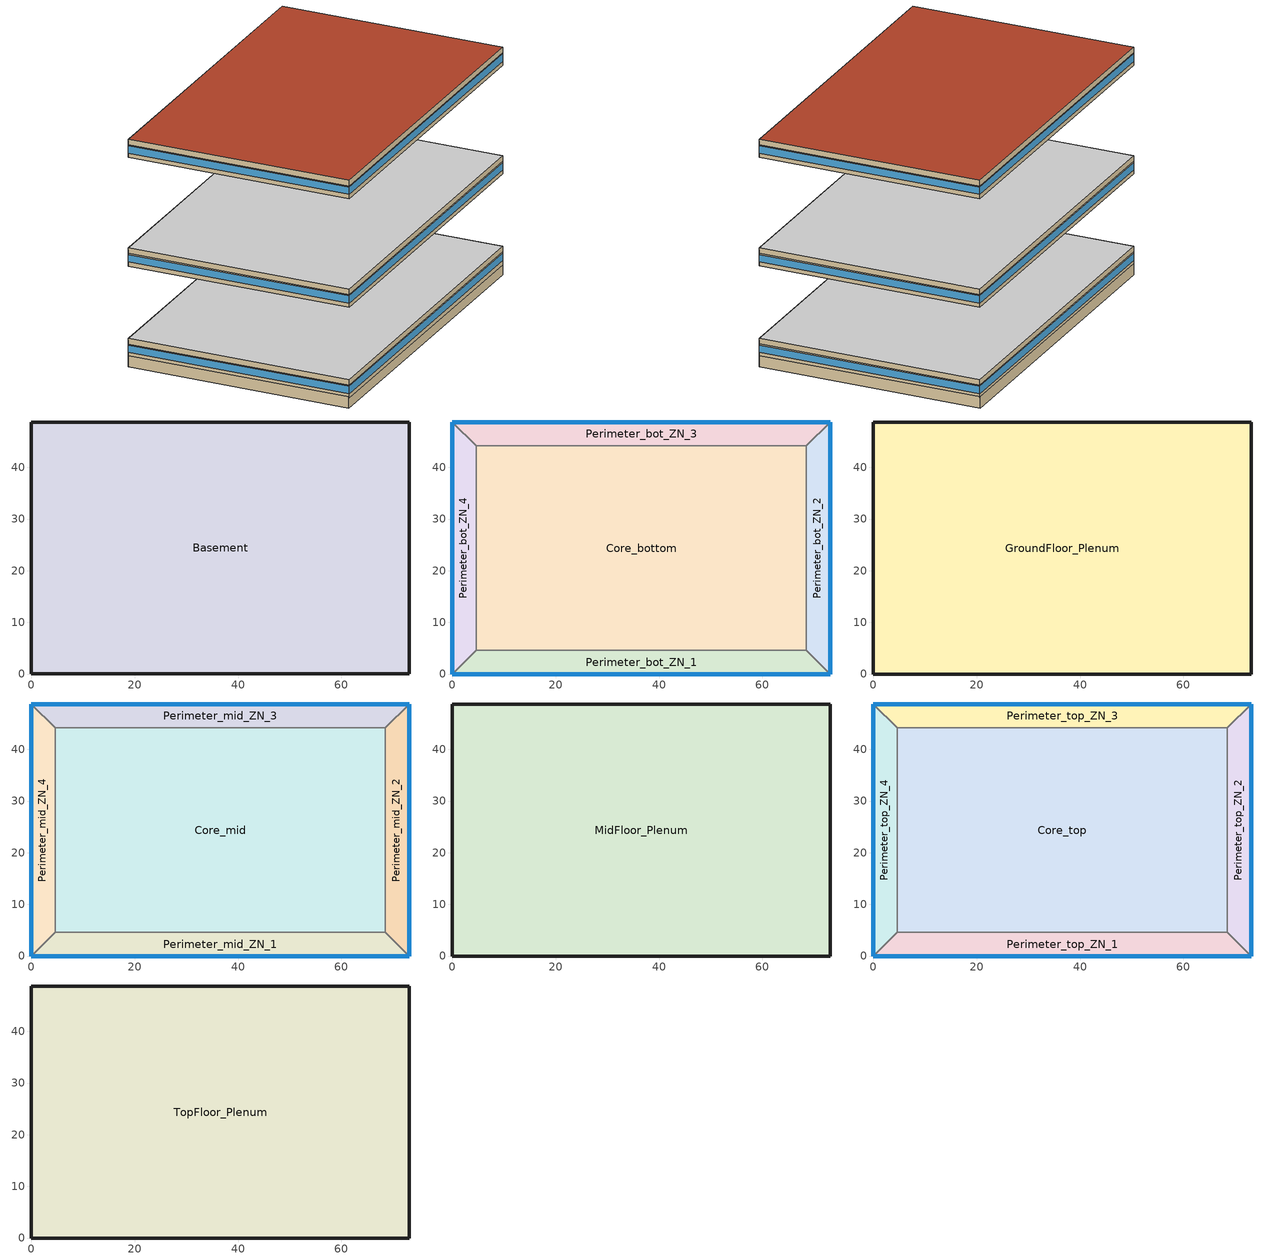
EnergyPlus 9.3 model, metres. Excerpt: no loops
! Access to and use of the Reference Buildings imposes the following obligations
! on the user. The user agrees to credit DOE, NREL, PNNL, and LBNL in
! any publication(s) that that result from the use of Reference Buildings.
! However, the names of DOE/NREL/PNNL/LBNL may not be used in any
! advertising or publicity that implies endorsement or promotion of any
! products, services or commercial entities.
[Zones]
Basement
 floor ground (ext-slab): 73.11,48.78 73.11,0.04 0,0.04 0,48.78 z-2.24
 wall ground (Underground Wall Non-res): 73.11,0.04 73.11,48.78 0,48.78 0,0.04 73.11,0.04 z-2.24:0.2
Core_bottom
 floor to Basement (INT-FLOOR-TOPSIDE): 68.53,44.16 68.53,4.57 4.57,4.57 4.57,44.16 z0
 wall to Perimeter_bot_ZN_2 (int-walls): 68.53,4.57 68.53,44.16 z0:2.74
 wall to Perimeter_bot_ZN_3 (int-walls): 68.53,44.16 4.57,44.16 z0:2.74
 wall to Perimeter_bot_ZN_1 (int-walls): 4.57,4.57 68.53,4.57 z0:2.74
 wall to Perimeter_bot_ZN_4 (int-walls): 4.57,44.16 4.57,4.57 z0:2.74
Perimeter_bot_ZN_1
 floor to Basement (INT-FLOOR-TOPSIDE): 68.53,4.57 73.11,0 0,0 4.57,4.57 z0
 wall outside (Mass Non-res Ext Wall): 0,0 73.11,0 z0:2.74
 wall to Perimeter_bot_ZN_2 (int-walls): 73.11,0 68.53,4.57 z0:2.74
 wall to Perimeter_bot_ZN_4 (int-walls): 4.57,4.57 0,0 z0:2.74
 window (Window Non-res Fixed): 0,0 73.11,0 z0.91:2.5
Perimeter_bot_ZN_2
 floor to Basement (INT-FLOOR-TOPSIDE): 68.53,44.16 73.11,48.74 73.11,0 68.53,4.57 z0
 wall outside (Mass Non-res Ext Wall): 73.11,0 73.11,48.74 z0:2.74
 wall to Perimeter_bot_ZN_3 (int-walls): 73.11,48.74 68.53,44.16 z0:2.74
 window (Window Non-res Fixed): 73.11,0 73.11,48.74 z0.91:2.5
Perimeter_bot_ZN_3
 floor to Basement (INT-FLOOR-TOPSIDE): 4.57,44.16 0,48.74 73.11,48.74 68.53,44.16 z0
 wall outside (Mass Non-res Ext Wall): 73.11,48.74 0,48.74 z0:2.74
 wall to Perimeter_bot_ZN_4 (int-walls): 0,48.74 4.57,44.16 z0:2.74
 window (Window Non-res Fixed): 73.11,48.74 0,48.74 z0.91:2.5
Perimeter_bot_ZN_4
 floor to Basement (INT-FLOOR-TOPSIDE): 4.57,4.57 0,0 0,48.74 4.57,44.16 z0
 wall outside (Mass Non-res Ext Wall): 0,48.74 0,0 z0:2.74
 window (Window Non-res Fixed): 0,48.74 0,0 z0.91:2.5
GroundFloor_Plenum
 floor to Perimeter_bot_ZN_1 (DropCeiling): 4.57,4.57 68.53,4.57 73.11,0 0,0 z2.74
 floor to Perimeter_bot_ZN_2 (DropCeiling): 73.11,48.74 73.11,0 68.53,4.57 68.53,44.16 z2.74
 floor to Perimeter_bot_ZN_3 (DropCeiling): 68.53,44.16 4.57,44.16 0,48.74 73.11,48.74 z2.74
 floor to Perimeter_bot_ZN_4 (DropCeiling): 4.57,44.16 4.57,4.57 0,0 0,48.74 z2.74
 floor to Core_bottom (DropCeiling): 68.53,4.57 4.57,4.57 4.57,44.16 68.53,44.16 z2.74
 wall outside (Mass Non-res Ext Wall): 73.11,0 73.11,48.74 0,48.74 0,0 73.11,0 z2.74:3.96
 ceiling adiabatic (INT-FLOOR-UNDERSIDE): 73.11,0 73.11,48.74 0,48.74 0,0 z3.96
Core_mid
 floor adiabatic (INT-FLOOR-TOPSIDE): 68.53,44.16 68.53,4.57 4.57,4.57 4.57,44.16 z19.82
 wall to Perimeter_mid_ZN_2 (int-walls): 68.53,4.57 68.53,44.16 z19.82:22.56
 wall to Perimeter_mid_ZN_3 (int-walls): 68.53,44.16 4.57,44.16 z19.82:22.56
 wall to Perimeter_mid_ZN_1 (int-walls): 4.57,4.57 68.53,4.57 z19.82:22.56
 wall to Perimeter_mid_ZN_4 (int-walls): 4.57,44.16 4.57,4.57 z19.82:22.56
Perimeter_mid_ZN_1
 floor adiabatic (INT-FLOOR-TOPSIDE): 68.53,4.57 73.11,0 0,0 4.57,4.57 z19.82
 wall outside (Mass Non-res Ext Wall): 0,0 73.11,0 z19.82:22.56
 wall to Perimeter_mid_ZN_2 (int-walls): 73.11,0 68.53,4.57 z19.82:22.56
 wall to Perimeter_mid_ZN_4 (int-walls): 4.57,4.57 0,0 z19.82:22.56
 window (Window Non-res Fixed): 0,0 73.11,0 z20.73:22.32
Perimeter_mid_ZN_2
 floor adiabatic (INT-FLOOR-TOPSIDE): 68.53,44.16 73.11,48.74 73.11,0 68.53,4.57 z19.82
 wall outside (Mass Non-res Ext Wall): 73.11,0 73.11,48.74 z19.82:22.56
 wall to Perimeter_mid_ZN_3 (int-walls): 73.11,48.74 68.53,44.16 z19.82:22.56
 window (Window Non-res Fixed): 73.11,0 73.11,48.74 z20.73:22.32
Perimeter_mid_ZN_3
 floor adiabatic (INT-FLOOR-TOPSIDE): 4.57,44.16 0,48.74 73.11,48.74 68.53,44.16 z19.82
 wall outside (Mass Non-res Ext Wall): 73.11,48.74 0,48.74 z19.82:22.56
 wall to Perimeter_mid_ZN_4 (int-walls): 0,48.74 4.57,44.16 z19.82:22.56
 window (Window Non-res Fixed): 73.11,48.74 0,48.74 z20.73:22.32
Perimeter_mid_ZN_4
 floor adiabatic (INT-FLOOR-TOPSIDE): 4.57,4.57 0,0 0,48.74 4.57,44.16 z19.82
 wall outside (Mass Non-res Ext Wall): 0,48.74 0,0 z19.82:22.56
 window (Window Non-res Fixed): 0,48.74 0,0 z20.73:22.32
MidFloor_Plenum
 floor to Perimeter_mid_ZN_1 (DropCeiling): 73.11,0 0,0 4.57,4.57 68.53,4.57 z22.56
 floor to Perimeter_mid_ZN_2 (DropCeiling): 73.11,0 68.53,4.57 68.53,44.16 73.11,48.74 z22.56
 floor to Perimeter_mid_ZN_3 (DropCeiling): 0,48.74 73.11,48.74 68.53,44.16 4.57,44.16 z22.56
 floor to Perimeter_mid_ZN_4 (DropCeiling): 0,0 0,48.74 4.57,44.16 4.57,4.57 z22.56
 floor to Core_mid (DropCeiling): 68.53,4.57 4.57,4.57 4.57,44.16 68.53,44.16 z22.56
 wall outside (Mass Non-res Ext Wall): 73.11,0 73.11,48.74 0,48.74 0,0 73.11,0 z22.56:23.78
 ceiling adiabatic (INT-FLOOR-UNDERSIDE): 73.11,48.74 0,48.74 0,0 73.11,0 z23.78
Core_top
 floor adiabatic (INT-FLOOR-TOPSIDE): 68.53,44.16 68.53,4.57 4.57,4.57 4.57,44.16 z43.6
 wall to Perimeter_top_ZN_2 (int-walls): 68.53,4.57 68.53,44.16 z43.6:46.34
 wall to Perimeter_top_ZN_3 (int-walls): 68.53,44.16 4.57,44.16 z43.6:46.34
 wall to Perimeter_top_ZN_1 (int-walls): 4.57,4.57 68.53,4.57 z43.6:46.34
 wall to Perimeter_top_ZN_4 (int-walls): 4.57,44.16 4.57,4.57 z43.6:46.34
Perimeter_top_ZN_1
 floor adiabatic (INT-FLOOR-TOPSIDE): 68.53,4.57 73.11,0 0,0 4.57,4.57 z43.6
 wall outside (Mass Non-res Ext Wall): 0,0 73.11,0 z43.6:46.34
 wall to Perimeter_top_ZN_2 (int-walls): 73.11,0 68.53,4.57 z43.6:46.34
 wall to Perimeter_top_ZN_4 (int-walls): 4.57,4.57 0,0 z43.6:46.34
 window (Window Non-res Fixed): 0,0 73.11,0 z44.51:46.1
Perimeter_top_ZN_2
 floor adiabatic (INT-FLOOR-TOPSIDE): 68.53,44.16 73.11,48.74 73.11,0 68.53,4.57 z43.6
 wall outside (Mass Non-res Ext Wall): 73.11,0 73.11,48.74 z43.6:46.34
 wall to Perimeter_top_ZN_3 (int-walls): 73.11,48.74 68.53,44.16 z43.6:46.34
 window (Window Non-res Fixed): 73.11,0 73.11,48.74 z44.51:46.1
Perimeter_top_ZN_3
 floor adiabatic (INT-FLOOR-TOPSIDE): 4.57,44.16 0,48.74 73.11,48.74 68.53,44.16 z43.6
 wall outside (Mass Non-res Ext Wall): 73.11,48.74 0,48.74 z43.6:46.34
 wall to Perimeter_top_ZN_4 (int-walls): 0,48.74 4.57,44.16 z43.6:46.34
 window (Window Non-res Fixed): 73.11,48.74 0,48.74 z44.51:46.1
Perimeter_top_ZN_4
 floor adiabatic (INT-FLOOR-TOPSIDE): 4.57,4.57 0,0 0,48.74 4.57,44.16 z43.6
 wall outside (Mass Non-res Ext Wall): 0,48.74 0,0 z43.6:46.34
 window (Window Non-res Fixed): 0,48.74 0,0 z44.51:46.1
TopFloor_Plenum
 floor to Perimeter_top_ZN_1 (DropCeiling): 73.11,0 0,0 4.57,4.57 68.53,4.57 z46.34
 floor to Perimeter_top_ZN_2 (DropCeiling): 73.11,0 68.53,4.57 68.53,44.16 73.11,48.74 z46.34
 floor to Perimeter_top_ZN_3 (DropCeiling): 0,48.74 73.11,48.74 68.53,44.16 4.57,44.16 z46.34
 floor to Perimeter_top_ZN_4 (DropCeiling): 0,0 0,48.74 4.57,44.16 4.57,4.57 z46.34
 floor to Core_top (DropCeiling): 4.57,44.16 68.53,44.16 68.53,4.57 4.57,4.57 z46.34
 wall outside (Mass Non-res Ext Wall): 73.11,0 73.11,48.74 0,48.74 0,0 73.11,0 z46.34:47.56
 roof outside (IEAD Non-res Roof): 73.11,0 73.11,48.74 0,48.74 0,0 z47.56
[Building]
Ref Bldg Large Office Post1980_v1.3_5.0: North Axis {deg}=0; Terrain=City; Loads Convergence Tolerance Value {W}=0.04; Temperature Convergence Tolerance Value {deltaC}=0.2; Solar Distribution=FullInteriorAndExterior; Maximum Number of Warmup Days=25; Minimum Number of Warmup Days=6
[Site:Location]
USA TX-HOUSTON: Latitude {deg}=29.97; Longitude {deg}=-95.37; Time Zone {hr}=-6; Elevation {m}=33
[SizingPeriod:DesignDay] Day of Month=21; Humidity Condition Type=Wetbulb; Barometric Pressure {Pa}=100929; Rain Indicator=No; Snow Indicator=No; Daylight Saving Time Indicator=No; Solar Model Indicator=ASHRAEClearSky
Name | Month | Day Type | Maximum Dry-Bulb Temperature {C} | Daily Dry-Bulb Temperature Range {deltaC} | Wetbulb or DewPoint at Maximum Dry-Bulb {C} | Wind Speed {m/s} | Wind Direction {deg} | Sky Clearness
HOUSTON Ann Htg 99.6% Condns DB | 1 | WinterDesignDay | -2.4 | 0 | -2.4 | 2.7 | 0 | 0
HOUSTON Ann Clg .4% Condns WB=>MDB | 7 | SummerDesignDay | 32 | 10.6 | 26.7 | 3.7 | 170 | 1
[Site:WaterMainsTemperature]
Calculation Method=CORRELATION; Annual Average Outdoor Air Temperature {C}=19.99; Maximum Difference In Monthly Average Outdoor Air Temperatures {deltaC}=17.1
[Site:GroundTemperature:BuildingSurface]
20.541, 20.346, 20.801, 22.127, 22.752, 22.868, 22.937, 22.96, 22.981, 22.822, 21.631, 20.645
[Construction]
Mass Non-res Ext Wall: 1IN Stucco, 8IN Concrete HW, Mass NonRes Wall Insulation, 1/2IN Gypsum
IEAD Non-res Roof: Roof Membrane, IEAD NonRes Roof Insulation, Metal Decking
ext-slab: HW CONCRETE, CP02 CARPET PAD
int-walls: 1/2IN Gypsum, 1/2IN Gypsum
INT-FLOOR-TOPSIDE: MAT-CC05 4 HW CONCRETE, CP02 CARPET PAD
INT-FLOOR-UNDERSIDE: CP02 CARPET PAD, MAT-CC05 4 HW CONCRETE
Underground Wall Non-res: 8IN Concrete HW, UGWall NonRes Insulation
Window Non-res Fixed: NonRes Fixed Assembly Window
DropCeiling: Std AC02
InteriorFurnishings: Std Wood 6inch
[Material] Thermal Absorptance=0.9
Name | Roughness | Thickness {m} | Conductivity {W/m-K} | Density {kg/m3} | Specific Heat {J/kg-K} | Solar Absorptance | Visible Absorptance
Mass NonRes Wall Insulation | MediumRough | 0.00477025 | 0.049 | 265 | 836.8 | 0.7 | 0.7
IEAD NonRes Roof Insulation | MediumRough | 0.118437 | 0.049 | 265 | 836.8 | 0.7 | 0.7
UGWall NonRes Insulation | MediumRough | 0.0001 | 0.049 | 265 | 836.8 | 0.7 | 0.7
Std Wood 6inch | MediumSmooth | 0.15 | 0.12 | 540 | 1210 | 0.7 | 0.7
1/2IN Gypsum | Smooth | 0.0127 | 0.16 | 784.9 | 830 | 0.92 | 0.92
1IN Stucco | Smooth | 0.0253 | 0.6918 | 1858 | 837 | 0.92 | 0.92
8IN CONCRETE HW | Rough | 0.2032 | 1.311 | 2240 | 836.8 | 0.7 | 0.7
HW CONCRETE; MAT-CC05 4 HW CONCRETE | Rough | 0.1016 | 1.311 | 2240 | 836.8 | 0.7 | 0.7
Roof Membrane | VeryRough | 0.0095 | 0.16 | 1121.29 | 1460 | 0.7 | 0.7
Metal Decking | MediumSmooth | 0.0015 | 45.006 | 7680 | 418.4 | 0.7 | 0.3
Std AC02 | MediumSmooth | 0.0127 | 0.057 | 288 | 1339 | 0.7 | 0.2
[WindowMaterial:SimpleGlazingSystem]
NonRes Fixed Assembly Window: U-Factor {W/m2-K}=6.92716; Solar Heat Gain Coefficient=0.25
[Material:NoMass]
CP02 CARPET PAD: Roughness=VeryRough; Thermal Resistance {m2-K/W}=0.2165; Thermal Absorptance=0.9; Solar Absorptance=0.7; Visible Absorptance=0.8
[Zone] Type=1; Floor Area {m2}=autocalculate
Name | Multiplier | Part of Total Floor Area
Basement; Core_bottom; Core_top; Perimeter_bot_ZN_1; Perimeter_bot_ZN_2; Perimeter_bot_ZN_3; Perimeter_bot_ZN_4; Perimeter_top_ZN_1; Perimeter_top_ZN_2; Perimeter_top_ZN_3; Perimeter_top_ZN_4 | 1 | Yes
Core_mid; Perimeter_mid_ZN_1; Perimeter_mid_ZN_2; Perimeter_mid_ZN_3; Perimeter_mid_ZN_4 | 10 | Yes
GroundFloor_Plenum; TopFloor_Plenum | 1 | No
MidFloor_Plenum | 10 | No
[People] Number of People Schedule=BLDG_OCC_SCH; Number of People Calculation Method=Area/Person; Fraction Radiant=0.3; Sensible Heat Fraction=AUTOCALCULATE; Activity Level Schedule=ACTIVITY_SCH; Enable ASHRAE 55 Comfort Warnings=No; Mean Radiant Temperature Calculation Type=ZoneAveraged; Work Efficiency Schedule=WORK_EFF_SCH; Clothing Insulation Calculation Method=ClothingInsulationSchedule; Clothing Insulation Schedule=CLOTHING_SCH; Air Velocity Schedule=AIR_VELO_SCH; Thermal Comfort Model 1 Type=FANGER
Name | Zone or ZoneList | Zone Floor Area per Person {m2/person}
Basement People | Basement | 37.16
Core_bottom People | Core_bottom | 18.58
Core_mid People | Core_mid | 18.58
Core_top People | Core_top | 18.58
Perimeter_bot_ZN_1 People | Perimeter_bot_ZN_1 | 18.58
Perimeter_bot_ZN_2 People | Perimeter_bot_ZN_2 | 18.58
Perimeter_bot_ZN_3 People | Perimeter_bot_ZN_3 | 18.58
Perimeter_bot_ZN_4 People | Perimeter_bot_ZN_4 | 18.58
Perimeter_mid_ZN_1 People | Perimeter_mid_ZN_1 | 18.58
Perimeter_mid_ZN_2 People | Perimeter_mid_ZN_2 | 18.58
Perimeter_mid_ZN_3 People | Perimeter_mid_ZN_3 | 18.58
Perimeter_mid_ZN_4 People | Perimeter_mid_ZN_4 | 18.58
Perimeter_top_ZN_1 People | Perimeter_top_ZN_1 | 18.58
Perimeter_top_ZN_2 People | Perimeter_top_ZN_2 | 18.58
Perimeter_top_ZN_3 People | Perimeter_top_ZN_3 | 18.58
Perimeter_top_ZN_4 People | Perimeter_top_ZN_4 | 18.58
[Lights] Schedule=BLDG_LIGHT_SCH; Design Level Calculation Method=Watts/Area; Watts per Zone Floor Area {W/m2}=16.14; Return Air Fraction=0; Fraction Radiant=0.7; Fraction Visible=0.2; Fraction Replaceable=1; Return Air Fraction Calculated from Plenum Temperature=No
Name | Zone or ZoneList
Basement_Lights | Basement
Core_bottom_Lights | Core_bottom
Core_mid_Lights | Core_mid
Core_top_Lights | Core_top
Perimeter_bot_ZN_1_Lights | Perimeter_bot_ZN_1
Perimeter_bot_ZN_2_Lights | Perimeter_bot_ZN_2
Perimeter_bot_ZN_3_Lights | Perimeter_bot_ZN_3
Perimeter_bot_ZN_4_Lights | Perimeter_bot_ZN_4
Perimeter_mid_ZN_1_Lights | Perimeter_mid_ZN_1
Perimeter_mid_ZN_2_Lights | Perimeter_mid_ZN_2
Perimeter_mid_ZN_3_Lights | Perimeter_mid_ZN_3
Perimeter_mid_ZN_4_Lights | Perimeter_mid_ZN_4
Perimeter_top_ZN_1_Lights | Perimeter_top_ZN_1
Perimeter_top_ZN_2_Lights | Perimeter_top_ZN_2
Perimeter_top_ZN_3_Lights | Perimeter_top_ZN_3
Perimeter_top_ZN_4_Lights | Perimeter_top_ZN_4
[ElectricEquipment] Schedule=BLDG_EQUIP_SCH; Design Level Calculation Method=Watts/Area; Watts per Zone Floor Area {W/m2}=10.76; Fraction Latent=0; Fraction Radiant=0.5; Fraction Lost=0
Name | Zone or ZoneList
Basement_PlugMisc_Equip | Basement
Core_bottom_PlugMisc_Equip | Core_bottom
Core_mid_PlugMisc_Equip | Core_mid
Core_top_PlugMisc_Equip | Core_top
Perimeter_bot_ZN_1_PlugMisc_Equip | Perimeter_bot_ZN_1
Perimeter_bot_ZN_2_PlugMisc_Equip | Perimeter_bot_ZN_2
Perimeter_bot_ZN_3_PlugMisc_Equip | Perimeter_bot_ZN_3
Perimeter_bot_ZN_4_PlugMisc_Equip | Perimeter_bot_ZN_4
Perimeter_mid_ZN_1_PlugMisc_Equip | Perimeter_mid_ZN_1
Perimeter_mid_ZN_2_PlugMisc_Equip | Perimeter_mid_ZN_2
Perimeter_mid_ZN_3_PlugMisc_Equip | Perimeter_mid_ZN_3
Perimeter_mid_ZN_4_PlugMisc_Equip | Perimeter_mid_ZN_4
Perimeter_top_ZN_1_PlugMisc_Equip | Perimeter_top_ZN_1
Perimeter_top_ZN_2_PlugMisc_Equip | Perimeter_top_ZN_2
Perimeter_top_ZN_3_PlugMisc_Equip | Perimeter_top_ZN_3
Perimeter_top_ZN_4_PlugMisc_Equip | Perimeter_top_ZN_4
[Exterior:Lights]
Exterior Facade Lighting: Schedule=ALWAYS_ON; Design Level {W}=61595; Control Option=AstronomicalClock
[Exterior:FuelEquipment]
Elevators: Fuel Use Type=Electricity; Schedule=BLDG_ELEVATORS; Design Level {W}=244444
[ZoneInfiltration:DesignFlowRate] Schedule=INFIL_QUARTER_ON_SCH; Design Flow Rate Calculation Method=Flow/ExteriorArea; Flow per Exterior Surface Area {m3/s-m2}=0.001133; Constant Term Coefficient=1; Temperature Term Coefficient=0; Velocity Term Coefficient=0; Velocity Squared Term Coefficient=0
Name | Zone or ZoneList
GroundFloor_Plenum_Infiltration | GroundFloor_Plenum
MidFloor_Plenum_Infiltration | MidFloor_Plenum
Perimeter_bot_ZN_1_Infiltration | Perimeter_bot_ZN_1
Perimeter_bot_ZN_2_Infiltration | Perimeter_bot_ZN_2
Perimeter_bot_ZN_3_Infiltration | Perimeter_bot_ZN_3
Perimeter_bot_ZN_4_Infiltration | Perimeter_bot_ZN_4
Perimeter_mid_ZN_1_Infiltration | Perimeter_mid_ZN_1
Perimeter_mid_ZN_2_Infiltration | Perimeter_mid_ZN_2
Perimeter_mid_ZN_3_Infiltration | Perimeter_mid_ZN_3
Perimeter_mid_ZN_4_Infiltration | Perimeter_mid_ZN_4
Perimeter_top_ZN_1_Infiltration | Perimeter_top_ZN_1
Perimeter_top_ZN_2_Infiltration | Perimeter_top_ZN_2
Perimeter_top_ZN_3_Infiltration | Perimeter_top_ZN_3
Perimeter_top_ZN_4_Infiltration | Perimeter_top_ZN_4
TopFloor_Plenum_Infiltration | TopFloor_Plenum
[InternalMass] Construction=InteriorFurnishings
Name | Zone or ZoneList | Surface Area {m2}
Basement Internal Mass | Basement | 7126.21
Core_bottom Internal Mass | Core_bottom | 5064.65
Core_mid Internal Mass | Core_mid | 5064.65
Core_top Internal Mass | Core_top | 5064.65
Perimeter_bot_ZN_1 Internal Mass | Perimeter_bot_ZN_1 | 626.8394
Perimeter_bot_ZN_2 Internal Mass | Perimeter_bot_ZN_2 | 403.9503
Perimeter_bot_ZN_3 Internal Mass | Perimeter_bot_ZN_3 | 626.8257
Perimeter_bot_ZN_4 Internal Mass | Perimeter_bot_ZN_4 | 403.9503
Perimeter_mid_ZN_1 Internal Mass | Perimeter_mid_ZN_1 | 626.8394
Perimeter_mid_ZN_2 Internal Mass | Perimeter_mid_ZN_2 | 403.9503
Perimeter_mid_ZN_3 Internal Mass | Perimeter_mid_ZN_3 | 626.8257
Perimeter_mid_ZN_4 Internal Mass | Perimeter_mid_ZN_4 | 403.9503
Perimeter_top_ZN_1 Internal Mass | Perimeter_top_ZN_1 | 626.8394
Perimeter_top_ZN_2 Internal Mass | Perimeter_top_ZN_2 | 403.9503
Perimeter_top_ZN_3 Internal Mass | Perimeter_top_ZN_3 | 626.8257
Perimeter_top_ZN_4 Internal Mass | Perimeter_top_ZN_4 | 403.9503
[AvailabilityManager:NightCycle] Applicability Schedule=ALWAYS_ON; Fan Schedule=HVACOperationSchd; Control Type=CycleOnAny; Thermostat Tolerance {deltaC}=1; Cycling Run Time Control Type=FixedRunTime; Cycling Run Time {s}=1800
VAV_1 Availability Manager; VAV_2 Availability Manager; VAV_3 Availability Manager; VAV_5 Availability Manager
[AirLoopHVAC:ReturnPlenum]
Name | Zone
VAV_2 Return Plenum | MidFloor_Plenum
VAV_1 Return Plenum | GroundFloor_Plenum
VAV_3 Return Plenum | TopFloor_Plenum
[UtilityCost:Tariff]
Name | Output Meter | Conversion Factor Choice | Season Schedule | Demand Window Length | Monthly Charge or Variable | Group
ReliantEnergy_PTB-LGS_LargeGeneral | Electricity:Facility | kWh | ReliantEnergySeasonSched | HalfHour | 2936.2 | Comm Elect
ReliantEnergy_PTB-MGS_MiscGeneral | Electricity:Facility | kWh | ReliantEnergySeasonSched | HalfHour | 18.82 | Comm Elect
TX_EIAMonthlyRateGas | Gas:Facility | MCF |  |  | 0 | Comm Gas
[UtilityCost:Charge:Simple]
Name | Utility Cost Charge Simple | Tariff | Source Variable | Season | Category Variable | Cost per Unit Value or Variable
 | SummerFuelEnergyCharge | ReliantEnergy_PTB-LGS_LargeGeneral | totalEnergy | Summer | EnergyCharges | 0.0823
 | WinterFuelEnergyCharge | ReliantEnergy_PTB-LGS_LargeGeneral | totalEnergy | Winter | EnergyCharges | 0.0485
 | TaxofEightPtTwoFivePercent | ReliantEnergy_PTB-LGS_LargeGeneral | SubTotal | Annual | Taxes | 0.0825
 | SummerFuelEnergyCharge | ReliantEnergy_PTB-MGS_MiscGeneral | totalEnergy | Summer | EnergyCharges | 0.0823
 | WinterFuelEnergyCharge | ReliantEnergy_PTB-MGS_MiscGeneral | totalEnergy | Winter | EnergyCharges | 0.0485
 | TaxofEightPtTwoFivePercent | ReliantEnergy_PTB-MGS_MiscGeneral | SubTotal | Annual | Taxes | 0.0825
 | MonthlyRateGasCharge | TX_EIAMonthlyRateGas | totalEnergy | Annual | EnergyCharges | TX_MonthlyGasRates
 | TaxofEightPtTwoFivePercent | TX_EIAMonthlyRateGas | SubTotal | Annual | Taxes | 0.0825
[UtilityCost:Charge:Block]
Name | Utility Cost Charge Block | Tariff | Source Variable | Season | Category Variable | Block Size Multiplier Value or Variable | Block Size 1 Value or Variable | Block 1 Cost per Unit Value or Variable | Block Size 2 Value or Variable | Block 2 Cost per Unit Value or Variable | Block Size 3 Value or Variable | Block 3 Cost per Unit Value or Variable
 | SummerBaseEnergycharge | ReliantEnergy_PTB-LGS_LargeGeneral | TotalEnergy | Summer | EnergyCharges | TotalDemand | 295 | 0.0249 | remaining | 0.0048
 | AnnualDemandCharge | ReliantEnergy_PTB-LGS_LargeGeneral | TotalDemand | Annual | DemandCharges |  | 400 | 0 | remaining | 6.14
 | SummerBaseEnergycharge | ReliantEnergy_PTB-MGS_MiscGeneral | TotalEnergy | Summer | EnergyCharges | TotalDemand | 125 | 0.0521 | 170 | 0.0317 | remaining | 0.0055
 | SummerBaseEnergycharge | ReliantEnergy_PTB-MGS_MiscGeneral | TotalEnergy | Summer | EnergyCharges | TotalDemand | 125 | 0.0504 | 170 | 0.0317 | remaining | 0.0055
 | AnnualDemandCharge | ReliantEnergy_PTB-MGS_MiscGeneral | TotalDemand | Annual | DemandCharges | TotalDemand | 10 | 0 | remaining | 3.04
[UtilityCost:Qualify] Variable=TotalDemand; Threshold Value or Variable=400; Season=Annual; Threshold Test=Count
Name | Utility Cost Qualify | Tariff | Qualify Type | Number of Months
 | MinDemand400kw | ReliantEnergy_PTB-LGS_LargeGeneral | Minimum | 12
 | MaxDemand400kw | ReliantEnergy_PTB-MGS_MiscGeneral | Maximum | 1
[UtilityCost:Variable]
TX_MonthlyGasRates: Tariff=TX_EIAMonthlyRateGas; Variable Type=Currency; January Value=7.87; February Value=7.73; March Value=7.41; April Value=7.86; May Value=8.05; June Value=8.75; July Value=8.21; August Value=8.34; September Value=8.04; October Value=7.65; November Value=8.24; December Value=7.99
[EnergyManagementSystem:ProgramCallingManager]
Volume_Initializer: BeginNewEnvironment; Initialize_Volumes
Setpoint_Controller: BeginTimestepBeforePredictor; Set_Setpoints
Demand_Reporter: EndOfZoneTimestepAfterZoneReporting; Report_Demand; Report_Occupants; Calculate_Temperatures
[EnergyManagementSystem:Program]
Set_Setpoints: Set C1 = C1_NOM + COOL_SETP_DELTA*5.0/9.0; Set H1 = H1_NOM + HEAT_SETP_DELTA*5.0/9.0
Initialize_Volumes: Set BASEMENT_V = 8690.42; Set CORE_BOTTOM_V = 6948.69; Set CORE_MID_V = 6948.69; Set CORE_TOP_V = 6948.69; Set GROUNDFLOOR_PLENUM_V = 4344.14; Set MIDFLOOR_PLENUM_V = 4344.14; Set PERIMETER_BOT_ZN_1_V = 860.02; Set PERIMETER_BOT_ZN_2_V = 554.22; Set PERIMETER_BOT_ZN_3_V = 860.00; Set PERIMETER_BOT_ZN_4_V = 554.22; Set PERIMETER_MID_ZN_1_V = 860.02; Set PERIMETER_MID_ZN_2_V = 554.22; Set PERIMETER_MID_ZN_3_V = 860.00; Set PERIMETER_MID_ZN_4_V = 554.22; Set PERIMETER_TOP_ZN_1_V = 860.02; Set PERIMETER_TOP_ZN_2_V = 554.22; Set PERIMETER_TOP_ZN_3_V = 860.00; Set PERIMETER_TOP_ZN_4_V = 554.22; Set TOPFLOOR_PLENUM_V = 4344.14
Calculate_Temperatures: Set TOTAL_COOL_V = 0.0; Set TOTAL_HEAT_V = 0.0; Set C_SET = 0.0; Set H_SET = 0.0; Set C_CUR = 0.0; Set H_CUR = 0.0; Set Total_V = 51054.29; Set Controlled_V = 38021.87; IF (BASEMENT_H > 0); Set H_SET = H_SET + H1 * BASEMENT_V; Set H_CUR = H_CUR + BASEMENT_T * BASEMENT_V; Set TOTAL_HEAT_V = TOTAL_HEAT_V + BASEMENT_V; ENDIF; IF (BASEMENT_C > 0); Set C_SET = C_SET + C1 * BASEMENT_V; Set C_CUR = C_CUR + BASEMENT_T * BASEMENT_V; Set TOTAL_COOL_V = TOTAL_COOL_V + BASEMENT_V; ENDIF; IF (CORE_BOTTOM_H > 0); Set H_SET = H_SET + H1 * CORE_BOTTOM_V; Set H_CUR = H_CUR + CORE_BOTTOM_T * CORE_BOTTOM_V; Set TOTAL_HEAT_V = TOTAL_HEAT_V + CORE_BOTTOM_V; ENDIF; IF (CORE_BOTTOM_C > 0); Set C_SET = C_SET + C1 * CORE_BOTTOM_V; Set C_CUR = C_CUR + CORE_BOTTOM_T * CORE_BOTTOM_V; Set TOTAL_COOL_V = TOTAL_COOL_V + CORE_BOTTOM_V; ENDIF; IF (CORE_MID_H > 0); Set H_SET = H_SET + H1 * CORE_MID_V; Set H_CUR = H_CUR + CORE_MID_T * CORE_MID_V; Set TOTAL_HEAT_V = TOTAL_HEAT_V + CORE_MID_V; ENDIF; IF (CORE_MID_C > 0); Set C_SET = C_SET + C1 * CORE_MID_V; Set C_CUR = C_CUR + CORE_MID_T * CORE_MID_V; Set TOTAL_COOL_V = TOTAL_COOL_V + CORE_MID_V; ENDIF; IF (CORE_TOP_H > 0); Set H_SET = H_SET + H1 * CORE_TOP_V; Set H_CUR = H_CUR + CORE_TOP_T * CORE_TOP_V; Set TOTAL_HEAT_V = TOTAL_HEAT_V + CORE_TOP_V; ENDIF; IF (CORE_TOP_C > 0); Set C_SET = C_SET + C1 * CORE_TOP_V; Set C_CUR = C_CUR + CORE_TOP_T * CORE_TOP_V; Set TOTAL_COOL_V = TOTAL_COOL_V + CORE_TOP_V; ENDIF; IF (PERIMETER_BOT_ZN_1_H > 0); Set H_SET = H_SET + H1 * PERIMETER_BOT_ZN_1_V; Set H_CUR = H_CUR + PERIMETER_BOT_ZN_1_T * PERIMETER_BOT_ZN_1_V; Set TOTAL_HEAT_V = TOTAL_HEAT_V + PERIMETER_BOT_ZN_1_V; ENDIF; IF (PERIMETER_BOT_ZN_1_C > 0); Set C_SET = C_SET + C1 * PERIMETER_BOT_ZN_1_V; Set C_CUR = C_CUR + PERIMETER_BOT_ZN_1_T * PERIMETER_BOT_ZN_1_V; Set TOTAL_COOL_V = TOTAL_COOL_V + PERIMETER_BOT_ZN_1_V; ENDIF; IF (PERIMETER_BOT_ZN_2_H > 0); Set H_SET = H_SET + H1 * PERIMETER_BOT_ZN_2_V; Set H_CUR = H_CUR + PERIMETER_BOT_ZN_2_T * PERIMETER_BOT_ZN_2_V; Set TOTAL_HEAT_V = TOTAL_HEAT_V + PERIMETER_BOT_ZN_2_V; ENDIF; IF (PERIMETER_BOT_ZN_2_C > 0); Set C_SET = C_SET + C1 * PERIMETER_BOT_ZN_2_V; Set C_CUR = C_CUR + PERIMETER_BOT_ZN_2_T * PERIMETER_BOT_ZN_2_V; Set TOTAL_COOL_V = TOTAL_COOL_V + PERIMETER_BOT_ZN_2_V; ENDIF; IF (PERIMETER_BOT_ZN_3_H > 0); Set H_SET = H_SET + H1 * PERIMETER_BOT_ZN_3_V; Set H_CUR = H_CUR + PERIMETER_BOT_ZN_3_T * PERIMETER_BOT_ZN_3_V; Set TOTAL_HEAT_V = TOTAL_HEAT_V + PERIMETER_BOT_ZN_3_V; ENDIF; IF (PERIMETER_BOT_ZN_3_C > 0); Set C_SET = C_SET + C1 * PERIMETER_BOT_ZN_3_V; Set C_CUR = C_CUR + PERIMETER_BOT_ZN_3_T * PERIMETER_BOT_ZN_3_V; Set TOTAL_COOL_V = TOTAL_COOL_V + PERIMETER_BOT_ZN_3_V; ENDIF; IF (PERIMETER_BOT_ZN_4_H > 0); Set H_SET = H_SET + H1 * PERIMETER_BOT_ZN_4_V; Set H_CUR = H_CUR + PERIMETER_BOT_ZN_4_T * PERIMETER_BOT_ZN_4_V; Set TOTAL_HEAT_V = TOTAL_HEAT_V + PERIMETER_BOT_ZN_4_V; ENDIF; IF (PERIMETER_BOT_ZN_4_C > 0); Set C_SET = C_SET + C1 * PERIMETER_BOT_ZN_4_V; Set C_CUR = C_CUR + PERIMETER_BOT_ZN_4_T * PERIMETER_BOT_ZN_4_V; Set TOTAL_COOL_V = TOTAL_COOL_V + PERIMETER_BOT_ZN_4_V; ENDIF; IF (PERIMETER_MID_ZN_1_H > 0); Set H_SET = H_SET + H1 * PERIMETER_MID_ZN_1_V; Set H_CUR = H_CUR + PERIMETER_MID_ZN_1_T * PERIMETER_MID_ZN_1_V; Set TOTAL_HEAT_V = TOTAL_HEAT_V + PERIMETER_MID_ZN_1_V; ENDIF; IF (PERIMETER_MID_ZN_1_C > 0); Set C_SET = C_SET + C1 * PERIMETER_MID_ZN_1_V; Set C_CUR = C_CUR + PERIMETER_MID_ZN_1_T * PERIMETER_MID_ZN_1_V; Set TOTAL_COOL_V = TOTAL_COOL_V + PERIMETER_MID_ZN_1_V; ENDIF; IF (PERIMETER_MID_ZN_2_H > 0); Set H_SET = H_SET + H1 * PERIMETER_MID_ZN_2_V; Set H_CUR = H_CUR + PERIMETER_MID_ZN_2_T * PERIMETER_MID_ZN_2_V; Set TOTAL_HEAT_V = TOTAL_HEAT_V + PERIMETER_MID_ZN_2_V; ENDIF; IF (PERIMETER_MID_ZN_2_C > 0); Set C_SET = C_SET + C1 * PERIMETER_MID_ZN_2_V; Set C_CUR = C_CUR + PERIMETER_MID_ZN_2_T * PERIMETER_MID_ZN_2_V; Set TOTAL_COOL_V = TOTAL_COOL_V + PERIMETER_MID_ZN_2_V; ENDIF; IF (PERIMETER_MID_ZN_3_H > 0); Set H_SET = H_SET + H1 * PERIMETER_MID_ZN_3_V; Set H_CUR = H_CUR + PERIMETER_MID_ZN_3_T * PERIMETER_MID_ZN_3_V; Set TOTAL_HEAT_V = TOTAL_HEAT_V + PERIMETER_MID_ZN_3_V; ENDIF; IF (PERIMETER_MID_ZN_3_C > 0); Set C_SET = C_SET + C1 * PERIMETER_MID_ZN_3_V; Set C_CUR = C_CUR + PERIMETER_MID_ZN_3_T * PERIMETER_MID_ZN_3_V; Set TOTAL_COOL_V = TOTAL_COOL_V + PERIMETER_MID_ZN_3_V; ENDIF; IF (PERIMETER_MID_ZN_4_H > 0); Set H_SET = H_SET + H1 * PERIMETER_MID_ZN_4_V; Set H_CUR = H_CUR + PERIMETER_MID_ZN_4_T * PERIMETER_MID_ZN_4_V; Set TOTAL_HEAT_V = TOTAL_HEAT_V + PERIMETER_MID_ZN_4_V; ENDIF; IF (PERIMETER_MID_ZN_4_C > 0); Set C_SET = C_SET + C1 * PERIMETER_MID_ZN_4_V; Set C_CUR = C_CUR + PERIMETER_MID_ZN_4_T * PERIMETER_MID_ZN_4_V; Set TOTAL_COOL_V = TOTAL_COOL_V + PERIMETER_MID_ZN_4_V; ENDIF; IF (PERIMETER_TOP_ZN_1_H > 0); Set H_SET = H_SET + H1 * PERIMETER_TOP_ZN_1_V; Set H_CUR = H_CUR + PERIMETER_TOP_ZN_1_T * PERIMETER_TOP_ZN_1_V; Set TOTAL_HEAT_V = TOTAL_HEAT_V + PERIMETER_TOP_ZN_1_V; ENDIF; IF (PERIMETER_TOP_ZN_1_C > 0); Set C_SET = C_SET + C1 * PERIMETER_TOP_ZN_1_V; Set C_CUR = C_CUR + PERIMETER_TOP_ZN_1_T * PERIMETER_TOP_ZN_1_V; Set TOTAL_COOL_V = TOTAL_COOL_V + PERIMETER_TOP_ZN_1_V; ENDIF; IF (PERIMETER_TOP_ZN_2_H > 0); Set H_SET = H_SET + H1 * PERIMETER_TOP_ZN_2_V; Set H_CUR = H_CUR + PERIMETER_TOP_ZN_2_T * PERIMETER_TOP_ZN_2_V; Set TOTAL_HEAT_V = TOTAL_HEAT_V + PERIMETER_TOP_ZN_2_V; ENDIF; IF (PERIMETER_TOP_ZN_2_C > 0); Set C_SET = C_SET + C1 * PERIMETER_TOP_ZN_2_V; Set C_CUR = C_CUR + PERIMETER_TOP_ZN_2_T * PERIMETER_TOP_ZN_2_V; Set TOTAL_COOL_V = TOTAL_COOL_V + PERIMETER_TOP_ZN_2_V; ENDIF; IF (PERIMETER_TOP_ZN_3_H > 0); Set H_SET = H_SET + H1 * PERIMETER_TOP_ZN_3_V; Set H_CUR = H_CUR + PERIMETER_TOP_ZN_3_T * PERIMETER_TOP_ZN_3_V; Set TOTAL_HEAT_V = TOTAL_HEAT_V + PERIMETER_TOP_ZN_3_V; ENDIF; IF (PERIMETER_TOP_ZN_3_C > 0); Set C_SET = C_SET + C1 * PERIMETER_TOP_ZN_3_V; Set C_CUR = C_CUR + PERIMETER_TOP_ZN_3_T * PERIMETER_TOP_ZN_3_V; Set TOTAL_COOL_V = TOTAL_COOL_V + PERIMETER_TOP_ZN_3_V; ENDIF; IF (PERIMETER_TOP_ZN_4_H > 0); Set H_SET = H_SET + H1 * PERIMETER_TOP_ZN_4_V; Set H_CUR = H_CUR + PERIMETER_TOP_ZN_4_T * PERIMETER_TOP_ZN_4_V; Set TOTAL_HEAT_V = TOTAL_HEAT_V + PERIMETER_TOP_ZN_4_V; ENDIF; IF (PERIMETER_TOP_ZN_4_C > 0); Set C_SET = C_SET + C1 * PERIMETER_TOP_ZN_4_V; Set C_CUR = C_CUR + PERIMETER_TOP_ZN_4_T * PERIMETER_TOP_ZN_4_V; Set TOTAL_COOL_V = TOTAL_COOL_V + PERIMETER_TOP_ZN_4_V; ENDIF; Set T_CUR = 0; Set T_CUR = T_CUR + BASEMENT_T * BASEMENT_V; Set T_CUR = T_CUR + CORE_BOTTOM_T * CORE_BOTTOM_V; Set T_CUR = T_CUR + CORE_MID_T * CORE_MID_V; Set T_CUR = T_CUR + CORE_TOP_T * CORE_TOP_V; Set T_CUR = T_CUR + PERIMETER_BOT_ZN_1_T * PERIMETER_BOT_ZN_1_V; Set T_CUR = T_CUR + PERIMETER_BOT_ZN_2_T * PERIMETER_BOT_ZN_2_V; Set T_CUR = T_CUR + PERIMETER_BOT_ZN_3_T * PERIMETER_BOT_ZN_3_V; Set T_CUR = T_CUR + PERIMETER_BOT_ZN_4_T * PERIMETER_BOT_ZN_4_V; Set T_CUR = T_CUR + PERIMETER_MID_ZN_1_T * PERIMETER_MID_ZN_1_V; Set T_CUR = T_CUR + PERIMETER_MID_ZN_2_T * PERIMETER_MID_ZN_2_V; Set T_CUR = T_CUR + PERIMETER_MID_ZN_3_T * PERIMETER_MID_ZN_3_V; Set T_CUR = T_CUR + PERIMETER_MID_ZN_4_T * PERIMETER_MID_ZN_4_V; Set T_CUR = T_CUR + PERIMETER_TOP_ZN_1_T * PERIMETER_TOP_ZN_1_V; Set T_CUR = T_CUR + PERIMETER_TOP_ZN_2_T * PERIMETER_TOP_ZN_2_V; Set T_CUR = T_CUR + PERIMETER_TOP_ZN_3_T * PERIMETER_TOP_ZN_3_V; Set T_CUR = T_CUR + PERIMETER_TOP_ZN_4_T * PERIMETER_TOP_ZN_4_V; Set T_CUR = T_CUR/Controlled_V*9.0/5.0+32.0; Set Schedule_Cooling_Temperature = 0.0; Set T_Cooling = 0; Set T_Cooling = T_Cooling + C1 * BASEMENT_V; Set Schedule_Cooling_Temperature = Schedule_Cooling_Temperature + C1_NOM * BASEMENT_V; Set T_Cooling = T_Cooling + C1 * CORE_BOTTOM_V; Set Schedule_Cooling_Temperature = Schedule_Cooling_Temperature + C1_NOM * CORE_BOTTOM_V; Set T_Cooling = T_Cooling + C1 * CORE_MID_V; Set Schedule_Cooling_Temperature = Schedule_Cooling_Temperature + C1_NOM * CORE_MID_V; Set T_Cooling = T_Cooling + C1 * CORE_TOP_V; Set Schedule_Cooling_Temperature = Schedule_Cooling_Temperature + C1_NOM * CORE_TOP_V; Set T_Cooling = T_Cooling + C1 * PERIMETER_BOT_ZN_1_V; Set Schedule_Cooling_Temperature = Schedule_Cooling_Temperature + C1_NOM * PERIMETER_BOT_ZN_1_V; Set T_Cooling = T_Cooling + C1 * PERIMETER_BOT_ZN_2_V; Set Schedule_Cooling_Temperature = Schedule_Cooling_Temperature + C1_NOM * PERIMETER_BOT_ZN_2_V; Set T_Cooling = T_Cooling + C1 * PERIMETER_BOT_ZN_3_V; Set Schedule_Cooling_Temperature = Schedule_Cooling_Temperature + C1_NOM * PERIMETER_BOT_ZN_3_V; Set T_Cooling = T_Cooling + C1 * PERIMETER_BOT_ZN_4_V; Set Schedule_Cooling_Temperature = Schedule_Cooling_Temperature + C1_NOM * PERIMETER_BOT_ZN_4_V; Set T_Cooling = T_Cooling + C1 * PERIMETER_MID_ZN_1_V; Set Schedule_Cooling_Temperature = Schedule_Cooling_Temperature + C1_NOM * PERIMETER_MID_ZN_1_V; Set T_Cooling = T_Cooling + C1 * PERIMETER_MID_ZN_2_V; Set Schedule_Cooling_Temperature = Schedule_Cooling_Temperature + C1_NOM * PERIMETER_MID_ZN_2_V; Set T_Cooling = T_Cooling + C1 * PERIMETER_MID_ZN_3_V; Set Schedule_Cooling_Temperature = Schedule_Cooling_Temperature + C1_NOM * PERIMETER_MID_ZN_3_V; Set T_Cooling = T_Cooling + C1 * PERIMETER_MID_ZN_4_V; Set Schedule_Cooling_Temperature = Schedule_Cooling_Temperature + C1_NOM * PERIMETER_MID_ZN_4_V; Set T_Cooling = T_Cooling + C1 * PERIMETER_TOP_ZN_1_V; Set Schedule_Cooling_Temperature = Schedule_Cooling_Temperature + C1_NOM * PERIMETER_TOP_ZN_1_V; Set T_Cooling = T_Cooling + C1 * PERIMETER_TOP_ZN_2_V; Set Schedule_Cooling_Temperature = Schedule_Cooling_Temperature + C1_NOM * PERIMETER_TOP_ZN_2_V; Set T_Cooling = T_Cooling + C1 * PERIMETER_TOP_ZN_3_V; Set Schedule_Cooling_Temperature = Schedule_Cooling_Temperature + C1_NOM * PERIMETER_TOP_ZN_3_V; Set T_Cooling = T_Cooling + C1 * PERIMETER_TOP_ZN_4_V; Set Schedule_Cooling_Temperature = Schedule_Cooling_Temperature + C1_NOM * PERIMETER_TOP_ZN_4_V; Set T_Cooling = T_Cooling/Controlled_V*9.0/5.0+32.0; Set Schedule_Cooling_Temperature = Schedule_Cooling_Temperature/Controlled_V*9.0/5.0+32.0; Set Schedule_Heating_Temperature = 0.0; Set T_Heating = 0; Set T_Heating = T_Heating + H1 * BASEMENT_V; Set Schedule_Heating_Temperature = Schedule_Heating_Temperature + H1_NOM * BASEMENT_V; Set T_Heating = T_Heating + H1 * CORE_BOTTOM_V; Set Schedule_Heating_Temperature = Schedule_Heating_Temperature + H1_NOM * CORE_BOTTOM_V; Set T_Heating = T_Heating + H1 * CORE_MID_V; Set Schedule_Heating_Temperature = Schedule_Heating_Temperature + H1_NOM * CORE_MID_V; Set T_Heating = T_Heating + H1 * CORE_TOP_V; Set Schedule_Heating_Temperature = Schedule_Heating_Temperature + H1_NOM * CORE_TOP_V; Set T_Heating = T_Heating + H1 * PERIMETER_BOT_ZN_1_V; Set Schedule_Heating_Temperature = Schedule_Heating_Temperature + H1_NOM * PERIMETER_BOT_ZN_1_V; Set T_Heating = T_Heating + H1 * PERIMETER_BOT_ZN_2_V; Set Schedule_Heating_Temperature = Schedule_Heating_Temperature + H1_NOM * PERIMETER_BOT_ZN_2_V; Set T_Heating = T_Heating + H1 * PERIMETER_BOT_ZN_3_V; Set Schedule_Heating_Temperature = Schedule_Heating_Temperature + H1_NOM * PERIMETER_BOT_ZN_3_V; Set T_Heating = T_Heating + H1 * PERIMETER_BOT_ZN_4_V; Set Schedule_Heating_Temperature = Schedule_Heating_Temperature + H1_NOM * PERIMETER_BOT_ZN_4_V; Set T_Heating = T_Heating + H1 * PERIMETER_MID_ZN_1_V; Set Schedule_Heating_Temperature = Schedule_Heating_Temperature + H1_NOM * PERIMETER_MID_ZN_1_V; Set T_Heating = T_Heating + H1 * PERIMETER_MID_ZN_2_V; Set Schedule_Heating_Temperature = Schedule_Heating_Temperature + H1_NOM * PERIMETER_MID_ZN_2_V; Set T_Heating = T_Heating + H1 * PERIMETER_MID_ZN_3_V; Set Schedule_Heating_Temperature = Schedule_Heating_Temperature + H1_NOM * PERIMETER_MID_ZN_3_V; Set T_Heating = T_Heating + H1 * PERIMETER_MID_ZN_4_V; Set Schedule_Heating_Temperature = Schedule_Heating_Temperature + H1_NOM * PERIMETER_MID_ZN_4_V; Set T_Heating = T_Heating + H1 * PERIMETER_TOP_ZN_1_V; Set Schedule_Heating_Temperature = Schedule_Heating_Temperature + H1_NOM * PERIMETER_TOP_ZN_1_V; Set T_Heating = T_Heating + H1 * PERIMETER_TOP_ZN_2_V; Set Schedule_Heating_Temperature = Schedule_Heating_Temperature + H1_NOM * PERIMETER_TOP_ZN_2_V; Set T_Heating = T_Heating + H1 * PERIMETER_TOP_ZN_3_V; Set Schedule_Heating_Temperature = Schedule_Heating_Temperature + H1_NOM * PERIMETER_TOP_ZN_3_V; Set T_Heating = T_Heating + H1 * PERIMETER_TOP_ZN_4_V; Set Schedule_Heating_Temperature = Schedule_Heating_Temperature + H1_NOM * PERIMETER_TOP_ZN_4_V; Set T_Heating = T_Heating/Controlled_V*9.0/5.0+32.0; Set Schedule_Heating_Temperature = Schedule_Heating_Temperature/Controlled_V*9.0/5.0+32.0; Set Setpoint_Cooling_Temperature = T_Cooling; Set Current_Cooling_Temperature = T_CUR; Set Setpoint_Heating_Temperature = T_Heating; Set Current_Heating_Temperature = T_CUR
Report_Demand: Set Cooling_Power_State = 0.0; Set Heating_Power_State = 0.0; Set Flexible_Cooling_Demand = 0.0; Set Flexible_Heating_Demand = 0.0; Set Flexible_Cooling_Demand = Flexible_Cooling_Demand/(60*60*ZoneTimeStep); IF Flexible_Cooling_Demand > 1.0; Set Cooling_Power_State = 1.0; ENDIF; Set Flexible_Heating_Demand = Flexible_Heating_Demand/(60*60*ZoneTimeStep); IF Flexible_Heating_Demand > 1.0; Set Heating_Power_State = 1.0; ENDIF
Report_Occupants: Set Total_Occupants = 0.0; Set Total_Occupants = Total_Occupants + BASEMENT_O; Set Total_Occupants = Total_Occupants + CORE_BOTTOM_O; Set Total_Occupants = Total_Occupants + CORE_MID_O; Set Total_Occupants = Total_Occupants + CORE_TOP_O; Set Total_Occupants = Total_Occupants + PERIMETER_BOT_ZN_1_O; Set Total_Occupants = Total_Occupants + PERIMETER_BOT_ZN_2_O; Set Total_Occupants = Total_Occupants + PERIMETER_BOT_ZN_3_O; Set Total_Occupants = Total_Occupants + PERIMETER_BOT_ZN_4_O; Set Total_Occupants = Total_Occupants + PERIMETER_MID_ZN_1_O; Set Total_Occupants = Total_Occupants + PERIMETER_MID_ZN_2_O; Set Total_Occupants = Total_Occupants + PERIMETER_MID_ZN_3_O; Set Total_Occupants = Total_Occupants + PERIMETER_MID_ZN_4_O; Set Total_Occupants = Total_Occupants + PERIMETER_TOP_ZN_1_O; Set Total_Occupants = Total_Occupants + PERIMETER_TOP_ZN_2_O; Set Total_Occupants = Total_Occupants + PERIMETER_TOP_ZN_3_O; Set Total_Occupants = Total_Occupants + PERIMETER_TOP_ZN_4_O
[EnergyManagementSystem:Sensor] Output:Variable or Output:Meter=Schedule Value
Name | Output:Variable or Output:Meter Index Key
C1_NOM | C1_NOM
H1_NOM | H1_NOM
[EnergyManagementSystem:Actuator] Actuated Component Type=Schedule:Compact; Actuated Component Control Type=Schedule Value
Name | Actuated Component Unique
C1 | CLGSETP_SCH
H1 | HTGSETP_SCH
[EnergyManagementSystem:OutputVariable] Type of Data in Variable=Averaged; Update Frequency=ZoneTimeStep
Name | EMS Variable
Cooling Controlled Load | Flexible_Cooling_Demand
Heating Controlled Load | Flexible_Heating_Demand
Cooling Schedule Temperature | Schedule_Cooling_Temperature
Heating Schedule Temperature | Schedule_Heating_Temperature
Cooling Setpoint Temperature | Setpoint_Cooling_Temperature
Heating Setpoint Temperature | Setpoint_Heating_Temperature
Cooling Current Temperature | Current_Cooling_Temperature
Heating Current Temperature | Current_Heating_Temperature
Cooling Power State | Cooling_Power_State
Heating Power State | Heating_Power_State
Heating Setpoint | H_SET
Cooling Setpoint | C_SET
Heating Current | H_CUR
Cooling Current | C_CUR
Heating Volume | TOTAL_HEAT_V
Cooling Volume | TOTAL_COOL_V
Indoor Air Temperature | T_CUR
Occupant Count | Total_Occupants
[ExternalInterface:Variable] Initial Value=0
COOL_SETP_DELTA; HEAT_SETP_DELTA
[Schedule:Compact]
ALWAYS_ON: Through: 12/31, For: AllDays, Until: 24:00, 1
BLDG_ELEVATORS: Through: 12/31, For: AllDays, Until: 04:00, 0.05, Until: 05:00, 0.1, Until: 06:00, 0.2, Until: 07:00, 0.4, Until: 09:00, 0.5, Until: 10:00, 0.35, Until: 16:00, 0.15, Until: 17:00, 0.35, Until: 19:00, 0.5, Until: 21:00, 0.4, Until: 22:00, 0.3, Until: 23:00, 0.2, Until: 24:00, 0.1
INFIL_QUARTER_ON_SCH: Through: 12/31, For: Weekdays SummerDesignDay, Until: 06:00, 1, Until: 22:00, 0.25, Until: 24:00, 1, For: Saturday WinterDesignDay, Until: 06:00, 1, Until: 18:00, 0.25, Until: 24:00, 1, For: Sunday Holidays AllOtherDays, Until: 24:00, 1
BLDG_OCC_SCH: Through: 12/31, For: SummerDesignDay, Until: 06:00, 0, Until: 22:00, 1, Until: 24:00, 0.05, For: Weekdays, Until: 06:00, 0, Until: 07:00, 0.1, Until: 08:00, 0.2, Until: 12:00, 0.95, Until: 13:00, 0.5, Until: 17:00, 0.95, Until: 18:00, 0.7, Until: 20:00, 0.4, Until: 22:00, 0.1, Until: 24:00, 0.05, For: Saturday, Until: 06:00, 0, Until: 08:00, 0.1, Until: 14:00, 0.5, Until: 17:00, 0.1, Until: 24:00, 0, For: AllOtherDays, Until: 24:00, 0
BLDG_LIGHT_SCH: Through: 12/31, For: Weekdays, Until: 05:00, 0.05, Until: 07:00, 0.1, Until: 08:00, 0.3, Until: 17:00, 0.9, Until: 18:00, 0.7, Until: 20:00, 0.5, Until: 22:00, 0.3, Until: 23:00, 0.1, Until: 24:00, 0.05, For: Saturday, Until: 06:00, 0.05, Until: 08:00, 0.1, Until: 14:00, 0.5, Until: 17:00, 0.15, Until: 24:00, 0.05, For: SummerDesignDay, Until: 24:00, 1, For: WinterDesignDay, Until: 24:00, 0, For: AllOtherDays, Until: 24:00, 0.05
BLDG_EQUIP_SCH: Through: 12/31, For: Weekdays, Until: 08:00, 0.4, Until: 12:00, 0.9, Until: 13:00, 0.8, Until: 17:00, 0.9, Until: 18:00, 0.8, Until: 20:00, 0.6, Until: 22:00, 0.5, Until: 24:00, 0.4, For: Saturday, Until: 06:00, 0.3, Until: 08:00, 0.4, Until: 14:00, 0.5, Until: 17:00, 0.35, Until: 24:00, 0.3, For: SummerDesignDay, Until: 24:00, 1, For: WinterDesignDay, Until: 24:00, 0, For: AllOtherDays, Until: 24:00, 0.3
ACTIVITY_SCH: Through: 12/31, For: AllDays, Until: 24:00, 120
WORK_EFF_SCH: Through: 12/31, For: AllDays, Until: 24:00, 0
AIR_VELO_SCH: Through: 12/31, For: AllDays, Until: 24:00, 0.2
CLOTHING_SCH: Through: 04/30, For: AllDays, Until: 24:00, 1, Through: 09/30, For: AllDays, Until: 24:00, 0.5, Through: 12/31, For: AllDays, Until: 24:00, 1
CLGSETP_SCH; C1_NOM: Through: 12/31, For: Weekdays SummerDesignDay, Until: 06:00, 26.7, Until: 22:00, 24, Until: 24:00, 26.7, For: Saturday, Until: 06:00, 26.7, Until: 18:00, 24, Until: 24:00, 26.7, For WinterDesignDay, Until: 24:00, 26.7, For: AllOtherDays, Until: 24:00, 26.7
HTGSETP_SCH; H1_NOM: Through: 12/31, For: Weekdays, Until: 06:00, 15.6, Until: 22:00, 21, Until: 24:00, 15.6, For SummerDesignDay, Until: 24:00, 15.6, For: Saturday, Until: 06:00, 15.6, Until: 18:00, 21, Until: 24:00, 15.6, For: WinterDesignDay, Until: 24:00, 21, For: AllOtherDays, Until: 24:00, 15.6
HVACOperationSchd: Through: 12/31, For: Weekdays SummerDesignDay, Until: 06:00, 0, Until: 22:00, 1, Until: 24:00, 0, For: Saturday WinterDesignDay, Until: 06:00, 0, Until: 18:00, 1, Until: 24:00, 0, For: AllOtherDays, Until: 24:00, 0
ReliantEnergySeasonSched: Through: 4/30, For: AllDays, Until: 24:00, 1, Through: 10/31, For: AllDays, Until: 24:00, 3, Through: 12/31, For: AllDays, Until: 24:00, 1
